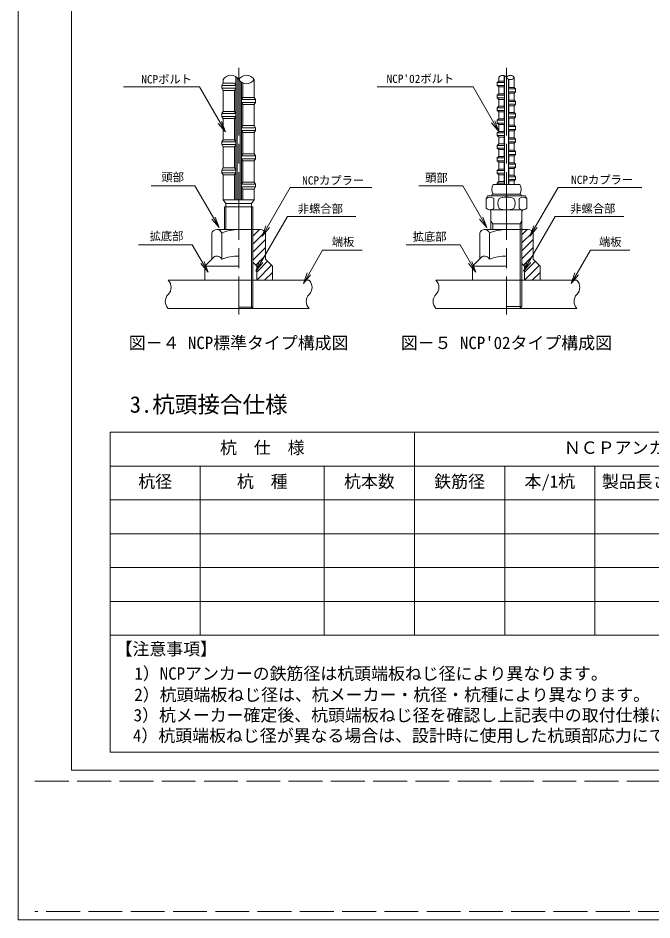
# Model space of a CAD drawing. Units: millimetres on the paper. Extents: x -269 to 150, y -163 to 142.
# Drawn here: x -268.9 to -156.4, y -163.5 to -3.6 of the extents above; entities that cross this region are included whole.
import ezdxf
from ezdxf.enums import TextEntityAlignment as Align

# ---------------------------------------------------------------- set-up
doc = ezdxf.new("R2010")
doc.units = ezdxf.units.MM
doc.linetypes.add('CHAIN', pattern=[18.5, 12, -1.5, 3.5, -1.5])
doc.linetypes.add('DASHED', pattern=[7.5, 6, -1.5])
doc.layers.add('0-0_シート1', color=7, linetype='Continuous', lineweight=13)
doc.styles.add('ＭＳ ゴシック', font='')
doc.styles.get('ＭＳ ゴシック').set_extended_font_data('MS Gothic')

msp = doc.modelspace()

# ---------------------------------------------------------------- linework, layer by layer
at = {"layer": '0-0_シート1'}
for p, q in [((-259.376, -136.874), (-259.376, 118.543)), ((-230.239, -13.96), (-230.239, -35.808)), ((-229.989, -14.155), (-229.989, -35.808)), ((-183.614, -14.758), (-183.614, -14.105)), ((-182.639, -14.758), (-182.639, -13.782)), ((-182.577, -33.058), (-182.577, -13.808)), ((-180.864, -15.87), (-180.864, -14.105)), ((-250.175, -15.763), (-236.704, -15.763)), ((-232.087, -23.76), (-236.704, -15.763)), ((-232.739, -15.504), (-232.489, -15.129)), ((-230.239, -15.504), (-232.739, -15.504)), ((-232.739, -16.004), (-232.739, -15.504)), ((-232.489, -15.129), (-232.489, -14.456)), ((-230.489, -15.129), (-232.489, -15.129)), ((-230.239, -15.504), (-230.489, -15.129)), ((-229.489, -35.808), (-229.489, -14.758)), ((-229.239, -35.808), (-229.239, -14.953)), ((-228.989, -17.629), (-228.989, -15.082)), ((-226.989, -17.629), (-226.989, -14.456)), ((-205.174, -15.775), (-188.166, -15.775)), ((-183.614, -23.658), (-188.166, -15.775)), ((-183.864, -15.008), (-183.614, -14.758)), ((-183.864, -15.508), (-183.864, -15.008)), ((-183.864, -15.008), (-182.577, -15.008)), ((-183.864, -15.508), (-183.614, -15.758)), ((-183.864, -15.508), (-182.577, -15.508)), ((-183.614, -14.758), (-182.639, -14.758)), ((-183.614, -15.758), (-182.639, -15.758)), ((-183.614, -16.983), (-183.614, -15.758)), ((-182.577, -15.008), (-182.639, -14.758)), ((-181.902, -33.058), (-181.902, -14.401)), ((-181.839, -15.87), (-181.902, -16.12)), ((-181.839, -15.87), (-181.839, -14.427)), ((-180.864, -15.87), (-181.839, -15.87)), ((-180.614, -16.12), (-180.864, -15.87)), ((-232.739, -16.004), (-232.489, -16.379)), ((-230.239, -16.004), (-232.739, -16.004)), ((-232.489, -16.379), (-232.489, -20.129)), ((-230.489, -16.379), (-230.489, -20.129)), ((-183.864, -17.233), (-183.614, -16.983)), ((-183.864, -17.733), (-183.864, -17.233)), ((-183.864, -17.233), (-182.577, -17.233)), ((-183.614, -16.983), (-182.639, -16.983)), ((-182.577, -17.233), (-182.639, -16.983)), ((-180.614, -16.12), (-181.902, -16.12)), ((-181.902, -16.62), (-181.839, -16.87)), ((-180.864, -16.62), (-181.902, -16.62)), ((-181.902, -16.62), (-181.839, -16.87)), ((-180.614, -16.62), (-181.902, -16.62)), ((-181.839, -18.095), (-181.839, -16.87)), ((-180.864, -16.87), (-181.839, -16.87)), ((-180.864, -16.87), (-181.839, -16.87)), ((-180.614, -16.62), (-180.864, -16.87)), ((-180.864, -16.87), (-180.864, -18.095)), ((-180.614, -16.12), (-180.614, -16.62)), ((-229.239, -18.004), (-228.989, -17.629)), ((-229.239, -18.004), (-226.739, -18.004)), ((-229.239, -18.504), (-226.739, -18.504)), ((-228.989, -17.629), (-226.989, -17.629)), ((-228.989, -22.629), (-228.989, -18.879)), ((-226.739, -18.004), (-226.989, -17.629)), ((-226.739, -18.504), (-226.989, -18.879)), ((-226.989, -22.622), (-226.989, -18.879)), ((-226.739, -18.504), (-226.739, -18.004)), ((-183.864, -17.733), (-182.577, -17.733)), ((-183.614, -17.983), (-182.639, -17.983)), ((-182.639, -17.983), (-182.577, -17.733)), ((-182.639, -19.208), (-182.639, -17.983)), ((-181.839, -18.095), (-181.902, -18.345)), ((-180.614, -18.345), (-181.902, -18.345)), ((-181.902, -18.845), (-181.839, -19.095)), ((-180.614, -18.845), (-181.902, -18.845)), ((-180.864, -18.095), (-181.839, -18.095)), ((-181.839, -20.32), (-181.839, -19.095)), ((-180.864, -19.095), (-181.839, -19.095)), ((-180.614, -18.345), (-180.864, -18.095)), ((-180.614, -18.845), (-180.864, -19.095)), ((-180.864, -19.095), (-180.864, -20.32)), ((-180.614, -18.345), (-180.614, -18.845)), ((-232.739, -20.504), (-232.489, -20.129)), ((-230.239, -20.504), (-232.739, -20.504)), ((-232.739, -21.004), (-232.739, -20.504)), ((-230.489, -20.129), (-232.489, -20.129)), ((-230.239, -20.504), (-230.489, -20.129)), ((-183.864, -19.458), (-183.614, -19.208)), ((-183.864, -19.958), (-183.864, -19.458)), ((-183.864, -19.458), (-182.577, -19.458)), ((-183.864, -19.958), (-183.614, -20.208)), ((-183.864, -19.958), (-182.577, -19.958)), ((-183.614, -19.208), (-182.639, -19.208)), ((-183.614, -20.208), (-183.614, -21.433)), ((-183.614, -20.208), (-182.639, -20.208)), ((-182.577, -19.458), (-182.639, -19.208)), ((-182.639, -20.208), (-182.577, -19.958)), ((-181.839, -20.32), (-181.902, -20.57)), ((-180.614, -20.57), (-181.902, -20.57)), ((-180.864, -20.32), (-181.839, -20.32)), ((-180.614, -20.57), (-180.864, -20.32)), ((-180.614, -20.57), (-180.614, -21.07)), ((-232.087, -23.76), (-233.373, -22.227)), ((-232.087, -23.76), (-232.771, -21.88)), ((-232.739, -21.004), (-232.489, -21.379)), ((-230.239, -21.004), (-232.739, -21.004)), ((-232.489, -21.379), (-232.489, -25.129)), ((-230.489, -25.129), (-230.489, -21.379)), ((-183.614, -23.658), (-184.9, -22.125)), ((-183.614, -23.658), (-184.299, -21.778)), ((-183.864, -21.683), (-183.614, -21.433)), ((-183.864, -22.183), (-183.864, -21.683)), ((-183.864, -21.683), (-182.577, -21.683)), ((-183.864, -22.183), (-183.614, -22.433)), ((-183.864, -22.183), (-182.577, -22.183)), ((-183.614, -21.433), (-182.639, -21.433)), ((-182.639, -22.433), (-182.577, -22.183)), ((-181.902, -21.07), (-181.839, -21.32)), ((-180.614, -21.07), (-181.902, -21.07)), ((-181.839, -22.545), (-181.839, -21.32)), ((-180.864, -21.32), (-181.839, -21.32)), ((-180.614, -21.07), (-180.864, -21.32)), ((-180.864, -21.32), (-180.864, -22.545)), ((-229.239, -23.004), (-228.989, -22.629)), ((-229.239, -23.004), (-226.739, -23.004)), ((-229.239, -23.504), (-226.739, -23.504)), ((-228.989, -22.629), (-226.989, -22.629)), ((-228.989, -27.629), (-228.989, -23.879)), ((-226.989, -22.629), (-226.989, -22.622)), ((-226.739, -23.004), (-226.989, -22.629)), ((-226.739, -23.504), (-226.989, -23.879)), ((-226.989, -27.629), (-226.989, -23.879)), ((-226.739, -23.504), (-226.739, -23.004)), ((-183.864, -23.908), (-183.614, -23.658)), ((-183.864, -24.408), (-183.864, -23.908)), ((-183.864, -23.908), (-182.577, -23.908)), ((-183.614, -22.433), (-183.614, -23.658)), ((-183.614, -22.433), (-182.639, -22.433)), ((-183.614, -23.658), (-182.639, -23.658)), ((-181.839, -22.545), (-181.902, -22.795)), ((-180.614, -22.795), (-181.902, -22.795)), ((-181.902, -23.295), (-181.839, -23.545)), ((-180.614, -23.295), (-181.902, -23.295)), ((-180.864, -22.545), (-181.839, -22.545)), ((-181.839, -24.77), (-181.839, -23.545)), ((-180.864, -23.545), (-181.839, -23.545)), ((-180.614, -22.795), (-180.864, -22.545)), ((-180.614, -23.295), (-180.864, -23.545)), ((-180.864, -23.545), (-180.864, -24.77)), ((-180.614, -22.795), (-180.614, -23.295)), ((-232.739, -25.504), (-232.489, -25.129)), ((-230.239, -25.504), (-232.739, -25.504)), ((-232.739, -26.004), (-232.739, -25.504)), ((-230.489, -25.129), (-232.489, -25.129)), ((-230.239, -25.504), (-230.489, -25.129)), ((-183.864, -24.408), (-183.614, -24.658)), ((-183.864, -24.408), (-182.577, -24.408)), ((-183.614, -24.658), (-183.614, -25.883)), ((-183.614, -24.658), (-182.639, -24.658)), ((-182.639, -24.658), (-182.577, -24.408)), ((-181.839, -24.77), (-181.902, -25.02)), ((-180.614, -25.02), (-181.902, -25.02)), ((-181.902, -25.52), (-181.839, -25.77)), ((-180.614, -25.52), (-181.902, -25.52)), ((-180.864, -24.77), (-181.839, -24.77)), ((-180.614, -25.02), (-180.864, -24.77)), ((-180.614, -25.52), (-180.864, -25.77)), ((-180.614, -25.02), (-180.614, -25.52)), ((-232.739, -26.004), (-232.489, -26.379)), ((-230.239, -26.004), (-232.739, -26.004)), ((-232.489, -26.379), (-232.489, -30.129)), ((-230.489, -30.129), (-230.489, -26.379)), ((-183.864, -26.133), (-183.614, -25.883)), ((-183.864, -26.633), (-183.864, -26.133)), ((-183.864, -26.133), (-182.577, -26.133)), ((-183.864, -26.633), (-183.614, -26.883)), ((-183.864, -26.633), (-182.577, -26.633)), ((-183.614, -25.883), (-182.639, -25.883)), ((-183.614, -26.883), (-183.614, -28.108)), ((-183.614, -26.883), (-182.639, -26.883)), ((-182.639, -26.883), (-182.577, -26.633)), ((-181.839, -26.995), (-181.902, -27.245)), ((-181.839, -26.995), (-181.839, -25.77)), ((-180.864, -25.77), (-181.839, -25.77)), ((-180.864, -26.995), (-181.839, -26.995)), ((-180.864, -25.77), (-180.864, -26.995)), ((-180.614, -27.245), (-180.864, -26.995)), ((-229.239, -28.004), (-228.989, -27.629)), ((-229.239, -28.004), (-226.739, -28.004)), ((-229.239, -28.504), (-226.739, -28.504)), ((-228.989, -27.629), (-226.989, -27.629)), ((-226.739, -28.004), (-226.989, -27.629)), ((-226.739, -28.504), (-226.989, -28.879)), ((-226.739, -28.504), (-226.739, -28.004)), ((-183.864, -28.358), (-183.614, -28.108)), ((-183.864, -28.858), (-183.864, -28.358)), ((-183.864, -28.358), (-182.577, -28.358)), ((-183.614, -28.108), (-182.639, -28.108)), ((-180.614, -27.245), (-181.902, -27.245)), ((-181.902, -27.745), (-181.839, -27.995)), ((-180.614, -27.745), (-181.902, -27.745)), ((-181.839, -29.22), (-181.839, -27.995)), ((-180.864, -27.995), (-181.839, -27.995)), ((-180.614, -27.745), (-180.864, -27.995)), ((-180.864, -27.995), (-180.864, -29.22)), ((-180.614, -27.245), (-180.614, -27.745)), ((-232.739, -30.504), (-232.489, -30.129)), ((-230.489, -30.129), (-232.489, -30.129)), ((-230.239, -30.504), (-230.489, -30.129)), ((-228.989, -32.629), (-228.989, -28.879)), ((-226.989, -32.629), (-226.989, -28.879)), ((-183.864, -28.858), (-183.614, -29.108)), ((-183.864, -28.858), (-182.577, -28.858)), ((-183.864, -30.583), (-183.614, -30.333)), ((-183.614, -29.108), (-183.614, -30.333)), ((-183.614, -29.108), (-182.639, -29.108)), ((-183.614, -30.333), (-182.639, -30.333)), ((-182.639, -29.108), (-182.577, -28.858)), ((-181.839, -29.22), (-181.902, -29.47)), ((-180.614, -29.47), (-181.902, -29.47)), ((-181.902, -29.97), (-181.839, -30.22)), ((-180.614, -29.97), (-181.902, -29.97)), ((-180.864, -29.22), (-181.839, -29.22)), ((-181.839, -31.445), (-181.839, -30.22)), ((-180.864, -30.22), (-181.839, -30.22)), ((-180.614, -29.47), (-180.864, -29.22)), ((-180.614, -29.97), (-180.864, -30.22)), ((-180.864, -30.22), (-180.864, -31.445)), ((-180.614, -29.47), (-180.614, -29.97)), ((-230.239, -30.504), (-232.739, -30.504)), ((-232.739, -31.004), (-232.739, -30.504)), ((-232.739, -31.004), (-232.489, -31.379)), ((-230.239, -31.004), (-232.739, -31.004)), ((-232.489, -31.379), (-232.489, -35.808)), ((-230.489, -31.379), (-230.489, -35.808)), ((-183.864, -31.083), (-183.864, -30.583)), ((-183.864, -30.583), (-182.577, -30.583)), ((-183.864, -31.083), (-183.614, -31.333)), ((-183.864, -31.083), (-182.577, -31.083)), ((-183.614, -31.333), (-183.614, -32.558)), ((-183.614, -31.333), (-182.639, -31.333)), ((-182.639, -31.333), (-182.577, -31.083)), ((-181.839, -31.445), (-181.902, -31.695)), ((-180.614, -31.695), (-181.902, -31.695)), ((-180.864, -31.445), (-181.839, -31.445)), ((-180.614, -31.695), (-180.864, -31.445)), ((-180.614, -31.695), (-180.614, -32.195)), ((-245.257, -33.329), (-237.492, -33.329)), ((-233.225, -40.72), (-237.492, -33.329)), ((-229.239, -33.004), (-228.989, -32.629)), ((-229.239, -33.004), (-226.739, -33.004)), ((-229.239, -33.504), (-226.739, -33.504)), ((-228.989, -32.629), (-226.989, -32.629)), ((-226.739, -33.004), (-226.989, -32.629)), ((-226.739, -33.504), (-226.989, -33.879)), ((-226.739, -33.504), (-226.739, -33.004)), ((-197.757, -33.329), (-189.992, -33.329)), ((-185.725, -40.72), (-189.992, -33.329)), ((-179.864, -33.058), (-184.614, -33.058)), ((-183.989, -33.058), (-180.739, -33.058)), ((-183.864, -32.808), (-183.614, -32.558)), ((-183.864, -33.058), (-183.864, -32.808)), ((-183.864, -32.808), (-182.577, -32.808)), ((-183.614, -32.558), (-182.639, -32.558)), ((-181.902, -32.195), (-181.839, -32.445)), ((-180.614, -32.195), (-181.902, -32.195)), ((-181.839, -33.058), (-181.839, -32.445)), ((-180.864, -32.445), (-181.839, -32.445)), ((-180.614, -32.195), (-180.864, -32.445)), ((-180.864, -32.445), (-180.864, -33.058)), ((-228.989, -35.808), (-228.989, -33.879)), ((-226.989, -35.808), (-226.989, -33.879)), ((-225.58, -42.249), (-220.577, -33.584)), ((-206.096, -33.584), (-220.577, -33.584)), ((-185.614, -35.058), (-185.864, -35.558)), ((-178.864, -35.058), (-185.614, -35.058)), ((-179.68, -34.808), (-184.799, -34.808)), ((-178.864, -35.058), (-178.614, -35.558)), ((-178.08, -42.249), (-173.077, -33.584)), ((-158.201, -33.584), (-173.077, -33.584)), ((-232.489, -35.808), (-226.989, -35.808)), ((-232.489, -35.808), (-231.989, -36.433)), ((-231.989, -41.058), (-231.989, -36.433)), ((-227.489, -55.058), (-227.489, -36.433)), ((-185.864, -35.558), (-185.864, -37.284)), ((-184.501, -35.558), (-184.501, -37.308)), ((-179.978, -35.558), (-179.978, -37.308)), ((-178.614, -35.558), (-178.614, -37.284)), ((-227.239, -37.058), (-232.239, -37.058)), ((-232.239, -41.058), (-232.239, -37.058)), ((-227.239, -54.808), (-227.239, -37.058)), ((-185.864, -37.284), (-185.481, -37.505)), ((-184.739, -37.558), (-185.162, -37.558)), ((-184.989, -37.808), (-184.989, -41.058)), ((-184.739, -37.558), (-179.739, -37.558)), ((-179.739, -37.558), (-179.317, -37.558)), ((-179.489, -37.808), (-179.489, -54.719)), ((-178.614, -37.284), (-178.998, -37.505)), ((-233.225, -40.72), (-234.511, -39.188)), ((-233.225, -40.72), (-233.909, -38.841)), ((-226.72, -48.45), (-221.102, -38.72)), ((-208.934, -38.72), (-221.102, -38.72)), ((-185.725, -40.72), (-187.011, -39.188)), ((-185.725, -40.72), (-186.409, -38.841)), ((-184.651, -40.058), (-184.989, -39.558)), ((-179.828, -40.058), (-179.489, -39.558)), ((-179.22, -48.45), (-173.602, -38.72)), ((-161.434, -38.72), (-173.602, -38.72)), ((-225.864, -41.058), (-233.614, -41.058)), ((-226.053, -41.058), (-227.239, -42.244)), ((-225.078, -41.496), (-227.239, -43.658)), ((-225.58, -42.249), (-224.896, -40.37)), ((-225.58, -42.249), (-224.294, -40.717)), ((-178.364, -41.058), (-186.114, -41.058)), ((-179.828, -40.058), (-184.651, -40.058)), ((-184.651, -40.058), (-184.651, -41.058)), ((-178.553, -41.058), (-179.489, -41.994)), ((-177.578, -41.496), (-179.489, -43.408)), ((-178.08, -42.249), (-177.396, -40.37)), ((-178.08, -42.249), (-176.794, -40.717)), ((-234.489, -41.683), (-234.489, -46.308)), ((-232.739, -41.683), (-232.739, -46.308)), ((-224.989, -42.822), (-227.239, -45.072)), ((-224.989, -46.308), (-224.989, -41.683)), ((-186.989, -41.683), (-186.989, -46.308)), ((-185.239, -41.683), (-185.239, -46.308)), ((-177.489, -42.822), (-179.489, -44.822)), ((-177.489, -46.308), (-177.489, -41.683)), ((-247.502, -43.779), (-237.975, -43.779)), ((-235.179, -48.621), (-237.975, -43.779)), ((-224.989, -44.236), (-227.239, -46.487)), ((-218.269, -50.627), (-214.844, -44.695)), ((-207.831, -44.695), (-214.844, -44.695)), ((-200.002, -43.779), (-190.475, -43.779)), ((-187.679, -48.621), (-190.475, -43.779)), ((-177.489, -44.236), (-179.489, -46.237)), ((-170.769, -50.627), (-167.344, -44.695)), ((-160.331, -44.695), (-167.344, -44.695)), ((-235.739, -47.558), (-234.046, -45.864)), ((-224.989, -45.651), (-226.712, -47.374)), ((-223.739, -47.558), (-224.989, -46.308)), ((-188.239, -47.558), (-186.546, -45.864)), ((-177.489, -45.651), (-179.212, -47.374)), ((-176.239, -47.558), (-177.489, -46.308)), ((-235.179, -48.621), (-236.465, -47.089)), ((-235.179, -48.621), (-235.863, -46.741)), ((-235.739, -47.558), (-235.739, -50.058)), ((-235.739, -47.558), (-229.739, -47.558)), ((-226.525, -47.561), (-227.239, -46.847)), ((-226.72, -48.45), (-226.036, -46.571)), ((-226.72, -48.45), (-225.434, -46.918)), ((-224.611, -46.686), (-226.525, -48.601)), ((-223.904, -47.393), (-226.525, -50.015)), ((-226.525, -47.561), (-226.525, -50.058)), ((-223.739, -50.058), (-223.739, -47.558)), ((-187.679, -48.621), (-188.965, -47.089)), ((-187.679, -48.621), (-188.363, -46.741)), ((-188.239, -47.558), (-188.239, -50.058)), ((-188.239, -47.558), (-182.239, -47.558)), ((-179.025, -47.561), (-179.489, -47.097)), ((-179.22, -48.45), (-178.536, -46.571)), ((-179.22, -48.45), (-177.934, -46.918)), ((-177.111, -46.686), (-179.025, -48.601)), ((-176.404, -47.393), (-179.025, -50.015)), ((-179.025, -47.561), (-179.025, -50.058)), ((-176.239, -50.058), (-176.239, -47.558)), ((-223.739, -48.643), (-225.154, -50.058)), ((-218.269, -50.627), (-217.585, -48.748)), ((-218.269, -50.627), (-216.984, -49.095)), ((-176.239, -48.643), (-177.654, -50.058)), ((-170.769, -50.627), (-170.085, -48.748)), ((-170.769, -50.627), (-169.484, -49.095)), ((-242.239, -50.058), (-217.239, -50.058)), ((-194.739, -50.058), (-169.739, -50.058)), ((-242.239, -55.058), (-217.239, -55.058)), ((-229.739, -54.808), (-227.239, -54.808)), ((-227.489, -55.058), (-227.239, -54.808)), ((-194.739, -55.058), (-169.739, -55.058)), ((-182.239, -54.719), (-179.489, -54.719)), ((-179.828, -55.058), (-182.239, -55.058)), ((-252.551, -76.979), (-118.551, -76.979)), ((-198.551, -76.979), (-198.551, -112.979)), ((-252.551, -82.979), (-118.551, -82.979)), ((-236.551, -82.979), (-236.551, -112.979)), ((-214.551, -82.979), (-214.551, -112.979)), ((-182.551, -82.979), (-182.551, -112.979)), ((-166.551, -82.979), (-166.551, -112.979)), ((-252.551, -88.979), (-118.551, -88.979)), ((-252.551, -94.979), (-118.551, -94.979)), ((-252.551, -100.979), (-118.551, -100.979)), ((-252.551, -106.979), (-118.551, -106.979)), ((-252.551, -112.979), (-118.551, -112.979)), ((-259.376, -136.874), (-64.375, -136.874))]:
    msp.add_line(p, q, dxfattribs=at)
at = {"layer": '0-0_シート1', "linetype": 'CHAIN'}
for p, q in [((-229.739, -12.376), (-229.739, -56.125)), ((-182.239, -12.376), (-182.239, -56.125))]:
    msp.add_line(p, q, dxfattribs=at)
at = {"layer": '0-0_シート1', "linetype": 'DASHED'}
for p, q in [((-265.876, -138.874), (147.125, -138.874)), ((147.125, -161.957), (-265.876, -161.957))]:
    msp.add_line(p, q, dxfattribs=at)
at = {"layer": '0-0_シート1'}
msp.add_lwpolyline([(150.125, 141.543), (150.125, -163.457), (-268.876, -163.457), (-268.876, 141.543)], close=True, dxfattribs=at)
for points in [[(-182.639, -16.983), (-182.639, -15.758), (-182.577, -15.508)], [(-230.239, -16.004), (-230.489, -16.379), (-232.489, -16.379)], [(-229.239, -18.504), (-228.989, -18.879), (-226.989, -18.879)], [(-183.864, -17.733), (-183.614, -17.983), (-183.614, -19.208)], [(-182.577, -21.683), (-182.639, -21.433), (-182.639, -20.208)], [(-230.239, -21.004), (-230.489, -21.379), (-232.489, -21.379)], [(-229.239, -23.504), (-228.989, -23.879), (-226.989, -23.879)], [(-182.577, -23.908), (-182.639, -23.658), (-182.639, -22.433)], [(-182.577, -26.133), (-182.639, -25.883), (-182.639, -24.658)], [(-230.239, -26.004), (-230.489, -26.379), (-232.489, -26.379)], [(-182.577, -28.358), (-182.639, -28.108), (-182.639, -26.883)], [(-229.239, -28.504), (-228.989, -28.879), (-226.989, -28.879)], [(-182.577, -30.583), (-182.639, -30.333), (-182.639, -29.108)], [(-230.239, -31.004), (-230.489, -31.379), (-232.489, -31.379)], [(-182.577, -32.808), (-182.639, -32.558), (-182.639, -31.333)], [(-229.239, -33.504), (-228.989, -33.879), (-226.989, -33.879)], [(-231.989, -36.433), (-227.489, -36.433), (-226.989, -35.808)], [(-179.828, -40.058), (-179.828, -55.058), (-179.489, -54.719)], [(-252.551, -76.979), (-252.551, -133.721), (-118.551, -133.721)]]:
    msp.add_lwpolyline(points, dxfattribs=at)
for centre, radius, start, end in [((-231.114, -15.342), 1.635, 32.77907, 147.22092), ((-228.364, -15.342), 1.635, 32.77907, 147.22092), ((-182.927, -14.547), 0.818, 32.77907, 147.22092), ((-181.552, -14.547), 0.818, 32.77907, 147.22092), ((-181.552, -13.662), 0.818, 212.77907, 327.22092), ((-228.364, -13.571), 1.635, 212.77907, 327.22092), ((-183.07, -33.933), 1.775, 150.46402, 209.53596), ((-181.409, -33.933), 1.775, 330.46402, 29.53596), ((-184.668, -34.933), 0.181, 136.44083, 223.55916), ((-179.811, -34.933), 0.181, 316.44083, 43.55916), ((-185.183, -36.361), 1.054, 49.69731, 130.30267), ((-181.793, -36.433), 1.974, 153.69247, 206.30751), ((-182.239, -38.933), 3.625, 68.59665, 111.40334), ((-182.686, -36.433), 1.974, 333.69247, 26.30751), ((-179.296, -36.361), 1.054, 49.69731, 130.30267), ((-185.162, -36.558), 1, 251.40961, 311.40961), ((-185.239, -37.808), 0.25, 0, 89.99998), ((-182.239, -33.933), 3.625, 248.59665, 291.40334), ((-179.317, -36.558), 1, 228.59038, 288.59038), ((-179.239, -37.808), 0.25, 90, 180), ((-233.614, -41.983), 0.925, 18.92464, 161.07535), ((-229.739, -48.57), 7.513, 90, 113.53658), ((-225.864, -41.983), 0.925, 18.92464, 90.00041), ((-186.114, -41.983), 0.925, 18.92464, 161.07535), ((-182.239, -48.57), 7.513, 90, 113.53658), ((-178.364, -41.983), 0.925, 18.92464, 90.00041), ((-233.616, -46.722), 0.96, 25.98862, 116.6064), ((-229.739, -54.284), 8.522, 90, 110.6118), ((-186.116, -46.722), 0.96, 25.98862, 116.6064), ((-182.239, -54.284), 8.522, 90, 110.6118), ((-243.508, -51.308), 1.781, 315.42065, 44.57933), ((-218.508, -51.308), 1.781, 315.42065, 44.57933), ((-196.008, -51.308), 1.781, 315.42065, 44.57933), ((-171.008, -51.308), 1.781, 315.42065, 44.57933), ((-240.971, -53.808), 1.781, 135.42065, 224.57933), ((-215.971, -53.808), 1.781, 135.42065, 224.57933), ((-193.471, -53.808), 1.781, 135.42065, 224.57933), ((-168.471, -53.808), 1.781, 135.42065, 224.57933)]:
    msp.add_arc(centre, radius, start, end, dxfattribs=at)

# ---------------------------------------------------------------- texts
at = {"layer": '0-0_シート1', "style": 'ＭＳ ゴシック'}
for s, height, p in [('NCPボルト', 1.466, (-247.014, -15.592)), ("NCP'02ボルト", 1.466, (-203.502, -15.5)), ('頭部', 1.466, (-243.446, -32.951)), ('NCPカプラー', 1.466, (-218.476, -33.516)), ('頭部', 1.466, (-196.671, -33.054)), ('NCPカプラー', 1.466, (-170.769, -33.412)), ('非螺合部', 1.466, (-219.244, -38.548)), ('非螺合部', 1.466, (-170.937, -38.53)), ('拡底部', 1.466, (-245.545, -43.4)), ('拡底部', 1.466, (-198.873, -43.503)), ('端板', 1.466, (-213.227, -44.419)), ('端板', 1.466, (-165.831, -44.419)), ('図－４ NCP標準タイプ構成図', 2.199, (-249.239, -62.903)), ("図－５ NCP'02タイプ構成図", 2.199, (-200.989, -62.903)), ('3.杭頭接合仕様', 2.933, (-249.06, -74.416)), ('杭\u3000仕\u3000様', 2.199, (-233.051, -81.479)), ('ＮＣＰアンカー仕様', 2.199, (-172.051, -81.479)), ('杭径', 2.199, (-247.551, -87.479)), ('杭\u3000種', 2.199, (-230.051, -87.479)), ('杭本数', 2.199, (-211.051, -87.479)), ('鉄筋径', 2.199, (-195.051, -87.479)), ('本/1杭', 2.199, (-179.051, -87.479)), ('製品長さL', 2.199, (-165.301, -87.479)), ('【注意事項】', 2.199, (-251.579, -117.164)), ('1）NCPアンカーの鉄筋径は杭頭端板ねじ径により異なります。', 2.199, (-248.23, -121.525)), ('2）杭頭端板ねじ径は、杭メーカー・杭径・杭種により異なります。', 2.199, (-248.252, -125.287)), ('3）杭メーカー確定後、杭頭端板ねじ径を確認し上記表中の取付仕様にて接続可能か確認する。', 2.199, (-248.37, -128.907)), ('4）杭頭端板ねじ径が異なる場合は、設計時に使用した杭頭部応力にて再検討をする。', 2.199, (-248.487, -132.528))]:
    msp.add_text(s, height=height, dxfattribs=at).set_placement(p, align=Align.BOTTOM_LEFT)

doc.saveas('drawing.dxf')
